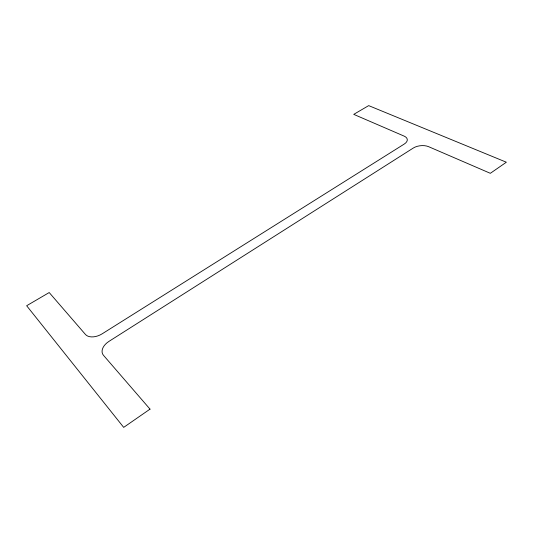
<?xml version="1.0" encoding="UTF-8"?>
<svg xmlns="http://www.w3.org/2000/svg" width="533" height="533" viewBox="0 0 533 533"><rect width="100%" height="100%" fill="white"/><g stroke="black" fill="none" stroke-linecap="round" stroke-linejoin="round"><path stroke-width="0.8" d="M150.02 409.137L123.689 427.379L26.65 305.735L49.203 292.544L85.46 334.471A13.118 8.102 -25.5 0 0 102.169 333.818L404.261 144.043A10.58 5.563 -7.2 0 0 404.154 136.122L353.739 114.368L368.683 105.621L506.35 162.219L490.34 173.312L428.639 146.688A10.973 5.89 -5.9 0 0 413.302 148.034L108.959 341.387A13.591 8.761 -25.9 0 0 103.462 355.291L150.02 409.137"/></g></svg>
